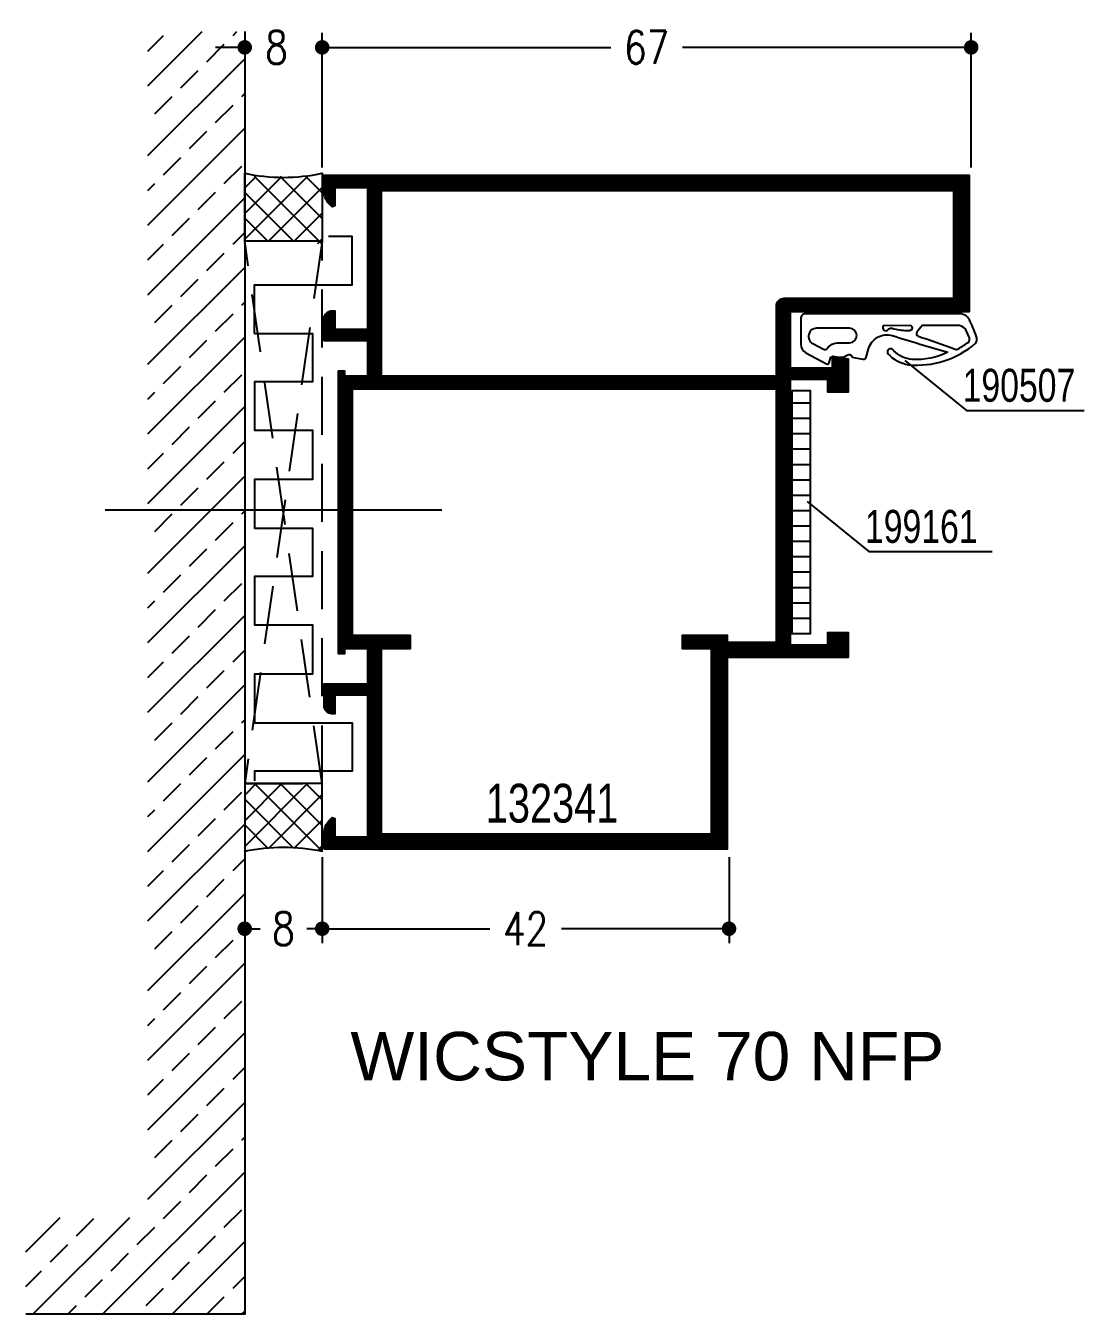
# Model space of a CAD drawing. Extents: x 14 to 197, y 22 to 250.
# Drawn here: x 23.1 to 77.8, y 180.7 to 247.2 of the extents above; entities that cross this region are included whole.
import ezdxf

# ---------------------------------------------------------------- set-up
doc = ezdxf.new("R2010")
doc.units = 0
doc.header["$LTSCALE"] = 6
for name, pattern in [('AUSGEZOGEN', [0]), ('CENTER', [50.8, 31.75, -6.35, 6.35, -6.35]), ('VERDECKT', [0.75, 0.5, -0.25])]:
    doc.linetypes.add(name, pattern=pattern)
doc.layers.get('0').update_dxf_attribs({"color": 4, "linetype": 'CONTINUOUS'})
doc.layers.get('Defpoints').update_dxf_attribs({"linetype": 'CONTINUOUS'})
for name, color, linetype in [('01TXT', 7, 'CONTINUOUS'), ('CENT_12', 40, 'CENTER'), ('CONST18', 3, 'AUSGEZOGEN'), ('CONST25', 2, 'CONTINUOUS'), ('CONST35', 7, 'CONTINUOUS'), ('HIDE_18', 3, 'VERDECKT'), ('KH_PAR', 7, 'CONTINUOUS'), ('KH_SCH', 7, 'CONTINUOUS'), ('LLMASSE', 7, 'AUSGEZOGEN'), ('TEXT', 7, 'CONTINUOUS')]:
    doc.layers.add(name, color=color, linetype=linetype)
doc.styles.get("Standard").update_dxf_attribs({"font": 'simplex.shx', "width": 0.8})
doc.styles.add('SWISSCL', font='swisscl.ttf')
doc.styles.add('SWISSL', font='swissl.ttf')
doc.dimstyles.new('DOK-1ZU1-PUNKT', dxfattribs={"dimscale": 0, "dimtxt": 3, "dimasz": 1.5, "dimexe": 1.5, "dimexo": 0.6, "dimgap": 1.5, "dimtad": 0, "dimdsep": 46, "dimtxsty": 'Standard', "dimblk": 'PUNKT', "dimblk1": 'PUNKT', "dimblk2": 'PUNKT', "dimcen": 0, "dimclrd": 2, "dimclre": 2, "dimclrt": 7, "dimadec": 0, "dimazin": 0, "dimtfac": 0.7, "dimtdec": 4, "dimtofl": 0, "dimtmove": 0, "dimatfit": 3, "dimldrblk": 'PUNKT', "dimfxl": 1, "dimtolj": 1, "dimtzin": 0, "dimarcsym": 0})

# ---------------------------------------------------------------- blocks, each defined once
blk = doc.blocks.new('*X27')
at = {"color": 0}
for p, q in [((55.8, 46.9), (55.8, 66.8)), ((56, 46.9), (56, 66.8)), ((56.2, 46.9), (56.2, 66.8)), ((56.4, 46.91), (56.4, 66.8)), ((56.6, 46.96), (56.6, 66.8)), ((56.8, 47.08), (56.8, 66.8)), ((57, 47.31), (57, 66.8)), ((57.2, 65.2), (57.2, 66.8)), ((57.4, 65.2), (57.4, 66.8)), ((57.6, 65.2), (57.6, 66.8)), ((57.8, 65.2), (57.8, 66.8)), ((58, 65.2), (58, 66.8)), ((58.2, 65.2), (58.2, 66.8)), ((58.4, 65.2), (58.4, 66.8)), ((58.6, 65.2), (58.6, 66.8)), ((58.8, 65.2), (58.8, 66.8)), ((59, 65.2), (59, 66.8)), ((59.2, 65.2), (59.2, 66.8)), ((59.4, 65.2), (59.4, 66.8)), ((59.6, 65.2), (59.6, 66.8)), ((59.8, 65.2), (59.8, 66.8)), ((60, 65.2), (60, 66.8)), ((60.2, 65.2), (60.2, 66.8)), ((60.4, 65.2), (60.4, 66.8)), ((60.6, 65.2), (60.6, 66.8)), ((60.8, 65.2), (60.8, 66.8)), ((61, 65.2), (61, 66.8)), ((61.2, 65.2), (61.2, 66.8)), ((61.4, 65.2), (61.4, 66.8)), ((61.6, 65.2), (61.6, 66.8)), ((61.8, 65.2), (61.8, 66.8)), ((62, 65.2), (62, 66.8)), ((62.2, 65.2), (62.2, 66.8)), ((62.4, 65.2), (62.4, 66.8)), ((62.6, 65.2), (62.6, 66.8)), ((62.8, 65.2), (62.8, 66.8)), ((63, 65.2), (63, 66.8)), ((63.2, 65.2), (63.2, 66.8)), ((63.4, 65.2), (63.4, 66.8)), ((63.6, 65.2), (63.6, 66.8)), ((63.8, 65.2), (63.8, 66.8)), ((64, 65.2), (64, 66.8)), ((64.2, 65.2), (64.2, 66.8)), ((64.4, 65.2), (64.4, 66.8)), ((64.6, 65.2), (64.6, 66.8)), ((64.8, 65.2), (64.8, 66.8)), ((65, 65.2), (65, 66.8)), ((65.2, 65.2), (65.2, 66.8)), ((65.4, 65.2), (65.4, 66.8)), ((65.6, 65.2), (65.6, 66.8)), ((65.8, 65.2), (65.8, 66.8)), ((66, 65.2), (66, 66.8)), ((66.2, 65.2), (66.2, 66.8)), ((66.4, 65.2), (66.4, 66.8)), ((66.6, 65.2), (66.6, 66.8)), ((66.8, 65.2), (66.8, 66.8)), ((67, 65.2), (67, 66.8)), ((67.2, 65.2), (67.2, 66.8)), ((67.4, 65.2), (67.4, 66.8)), ((67.6, 65.2), (67.6, 66.8)), ((67.8, 65.2), (67.8, 66.8)), ((68, 65.2), (68, 66.8)), ((68.2, 65.2), (68.2, 66.8)), ((68.4, 4.7), (68.4, 66.8)), ((68.6, 0.2), (68.6, 66.8)), ((68.8, 0.2), (68.8, 66.8)), ((69, 0.2), (69, 66.8)), ((69.2, 0.2), (69.2, 66.8)), ((69.4, 0.2), (69.4, 66.8)), ((69.6, 0.2), (69.6, 66.8)), ((20.2, 40.2), (20.2, 54.3)), ((20.4, 40.2), (20.4, 54.3)), ((20.6, 40.2), (20.6, 54.3)), ((20.8, 40.2), (20.8, 54.3)), ((21, 37.2), (21, 54.3)), ((21.2, 37.2), (21.2, 54.3)), ((21.4, 52.2), (21.4, 54.3)), ((21.6, 52.2), (21.6, 54.3)), ((21.8, 52.2), (21.8, 54.3)), ((22, 52.2), (22, 54.3)), ((22.2, 52.2), (22.2, 54.3)), ((22.4, 52.2), (22.4, 54.3)), ((47.6, 52.2), (47.6, 54.3)), ((47.8, 52.2), (47.8, 54.3)), ((48, 52.2), (48, 54.3)), ((48.2, 52.2), (48.2, 54.3)), ((48.4, 52.2), (48.4, 54.3)), ((48.6, 52.2), (48.6, 54.3)), ((48.8, 1.7), (48.8, 54.3)), ((49, 1.7), (49, 54.3)), ((49.2, 46.9), (49.2, 54.3)), ((49.4, 46.9), (49.4, 54.3)), ((49.6, 46.9), (49.6, 54.3)), ((49.8, 46.9), (49.8, 54.3)), ((50, 52.7), (50, 54.3)), ((50.2, 52.7), (50.2, 54.3)), ((50.4, 52.7), (50.4, 54.3)), ((50.6, 52.7), (50.6, 54.3)), ((50.8, 52.7), (50.8, 54.3)), ((51, 52.7), (51, 53.38)), ((21.4, 37.2), (21.4, 48.3)), ((21.6, 46.9), (21.6, 48.3)), ((21.8, 46.9), (21.8, 48.3)), ((22, 46.9), (22, 48.3)), ((22.2, 46.9), (22.2, 48.3)), ((22.4, 46.9), (22.4, 48.3)), ((22.6, 46.9), (22.6, 48.3)), ((22.8, 46.9), (22.8, 48.3)), ((23, 46.9), (23, 48.3)), ((23.2, 46.9), (23.2, 48.3)), ((23.4, 46.9), (23.4, 48.3)), ((23.6, 46.9), (23.6, 48.3)), ((23.8, 46.9), (23.8, 48.3)), ((24, 46.9), (24, 48.3)), ((24.2, 46.9), (24.2, 48.3)), ((24.4, 46.9), (24.4, 48.3)), ((24.6, 46.9), (24.6, 48.3)), ((24.8, 46.9), (24.8, 48.3)), ((25, 46.9), (25, 48.3)), ((25.2, 46.9), (25.2, 48.3)), ((25.4, 46.9), (25.4, 48.3)), ((25.6, 46.9), (25.6, 48.3)), ((25.8, 46.9), (25.8, 48.3)), ((26, 46.9), (26, 48.3)), ((26.2, 46.9), (26.2, 48.3)), ((26.4, 46.9), (26.4, 48.3)), ((26.6, 46.9), (26.6, 48.3)), ((26.8, 46.9), (26.8, 48.3)), ((27, 46.9), (27, 48.3)), ((27.2, 46.9), (27.2, 48.3)), ((27.4, 46.9), (27.4, 48.3)), ((27.6, 46.9), (27.6, 48.3)), ((27.8, 46.9), (27.8, 48.3)), ((28, 46.9), (28, 48.3)), ((28.2, 46.9), (28.2, 48.3)), ((28.4, 46.9), (28.4, 48.3)), ((28.6, 46.9), (28.6, 48.3)), ((28.8, 46.9), (28.8, 48.3)), ((29, 46.9), (29, 48.3)), ((29.2, 46.9), (29.2, 48.3)), ((29.4, 46.9), (29.4, 48.3)), ((29.6, 46.9), (29.6, 48.3)), ((29.8, 46.9), (29.8, 48.3)), ((30, 46.9), (30, 48.3)), ((30.2, 46.9), (30.2, 48.3)), ((30.4, 46.9), (30.4, 48.3)), ((30.6, 46.9), (30.6, 48.3)), ((30.8, 46.9), (30.8, 48.3)), ((31, 46.9), (31, 48.3)), ((31.2, 46.9), (31.2, 48.3)), ((31.4, 46.9), (31.4, 48.3)), ((31.6, 46.9), (31.6, 48.3)), ((31.8, 46.9), (31.8, 48.3)), ((32, 46.9), (32, 48.3)), ((32.2, 46.9), (32.2, 48.3)), ((32.4, 46.9), (32.4, 48.3)), ((32.6, 46.9), (32.6, 48.3)), ((32.8, 46.9), (32.8, 48.3)), ((33, 46.9), (33, 48.3)), ((33.2, 46.9), (33.2, 48.3)), ((33.4, 46.9), (33.4, 48.3)), ((33.6, 46.9), (33.6, 48.3)), ((33.8, 46.9), (33.8, 48.3)), ((34, 46.9), (34, 48.3)), ((34.2, 46.9), (34.2, 48.3)), ((34.4, 46.9), (34.4, 48.3)), ((34.6, 46.9), (34.6, 48.3)), ((34.8, 46.9), (34.8, 48.3)), ((35, 46.9), (35, 48.3)), ((35.2, 46.9), (35.2, 48.3)), ((35.4, 46.9), (35.4, 48.3)), ((35.6, 46.9), (35.6, 48.3)), ((35.8, 46.9), (35.8, 48.3)), ((36, 46.9), (36, 48.3)), ((36.2, 46.9), (36.2, 48.3)), ((36.4, 46.9), (36.4, 48.3)), ((36.6, 46.9), (36.6, 48.3)), ((36.8, 46.9), (36.8, 48.3)), ((37, 46.9), (37, 48.3)), ((37.2, 46.9), (37.2, 48.3)), ((37.4, 46.9), (37.4, 48.3)), ((37.6, 46.9), (37.6, 48.3)), ((37.8, 46.9), (37.8, 48.3)), ((38, 46.9), (38, 48.3)), ((38.2, 46.9), (38.2, 48.3)), ((38.4, 46.9), (38.4, 48.3)), ((38.6, 46.9), (38.6, 48.3)), ((38.8, 46.9), (38.8, 48.3)), ((39, 46.9), (39, 48.3)), ((39.2, 46.9), (39.2, 48.3)), ((39.4, 46.9), (39.4, 48.3)), ((39.6, 46.9), (39.6, 48.3)), ((39.8, 46.9), (39.8, 48.3)), ((40, 46.9), (40, 48.3)), ((40.2, 46.9), (40.2, 48.3)), ((40.4, 46.9), (40.4, 48.3)), ((40.6, 46.9), (40.6, 48.3)), ((40.8, 46.9), (40.8, 48.3)), ((41, 46.9), (41, 48.3)), ((41.2, 46.9), (41.2, 48.3)), ((41.4, 46.9), (41.4, 48.3)), ((41.6, 46.9), (41.6, 48.3)), ((41.8, 46.9), (41.8, 48.3)), ((42, 46.9), (42, 48.3)), ((42.2, 46.9), (42.2, 48.3)), ((42.4, 46.9), (42.4, 48.3)), ((42.6, 46.9), (42.6, 48.3)), ((42.8, 46.9), (42.8, 48.3)), ((43, 46.9), (43, 48.3)), ((43.2, 46.9), (43.2, 48.3)), ((43.4, 46.9), (43.4, 48.3)), ((43.6, 46.9), (43.6, 48.3)), ((43.8, 46.9), (43.8, 48.3)), ((44, 46.9), (44, 48.3)), ((44.2, 46.9), (44.2, 48.3)), ((44.4, 46.9), (44.4, 48.3)), ((44.6, 46.9), (44.6, 48.3)), ((44.8, 46.9), (44.8, 48.3)), ((45, 46.9), (45, 48.3)), ((45.2, 46.9), (45.2, 48.3)), ((45.4, 46.9), (45.4, 48.3)), ((45.6, 46.9), (45.6, 48.3)), ((45.8, 46.9), (45.8, 48.3)), ((46, 46.9), (46, 48.3)), ((46.2, 46.9), (46.2, 48.3)), ((46.4, 46.9), (46.4, 48.3)), ((46.6, 46.9), (46.6, 48.3)), ((46.8, 46.9), (46.8, 48.3)), ((47, 46.9), (47, 48.3)), ((47.2, 46.9), (47.2, 48.3)), ((47.4, 46.9), (47.4, 48.3)), ((47.6, 46.9), (47.6, 48.3)), ((47.8, 1.7), (47.8, 48.3)), ((48, 1.7), (48, 48.3)), ((48.2, 1.7), (48.2, 48.3)), ((48.4, 1.7), (48.4, 48.3)), ((48.6, 1.7), (48.6, 48.3)), ((50, 46.9), (50, 48.3)), ((50.2, 46.9), (50.2, 48.3)), ((50.4, 46.9), (50.4, 48.3)), ((50.6, 46.9), (50.6, 48.3)), ((50.8, 46.9), (50.8, 48.3)), ((51, 46.9), (51, 48.3)), ((51.2, 46.9), (51.2, 48.3)), ((51.4, 46.9), (51.4, 48.3)), ((51.6, 46.9), (51.6, 48.3)), ((51.8, 46.9), (51.8, 48.3)), ((52, 46.9), (52, 48.3)), ((52.2, 46.9), (52.2, 48.3)), ((52.4, 46.9), (52.4, 48.3)), ((52.6, 46.9), (52.6, 48.3)), ((52.8, 46.9), (52.8, 48.3)), ((53, 46.9), (53, 48.3)), ((53.2, 46.9), (53.2, 48.3)), ((53.4, 46.9), (53.4, 48.3)), ((53.6, 46.9), (53.6, 48.3)), ((53.8, 46.9), (53.8, 48.3)), ((54, 46.9), (54, 48.3)), ((54.2, 46.9), (54.2, 48.3)), ((54.4, 46.9), (54.4, 48.3)), ((54.6, 46.9), (54.6, 48.3)), ((54.8, 46.9), (54.8, 48.3)), ((55, 46.9), (55, 48.3)), ((55.2, 46.9), (55.2, 48.3)), ((55.4, 46.9), (55.4, 48.3)), ((55.6, 46.9), (55.6, 48.3)), ((0.4, 0.2), (0.4, 41.8)), ((0.6, 0.2), (0.6, 41.8)), ((0.8, 0.2), (0.8, 41.8)), ((1, 0.2), (1, 41.8)), ((1.2, 0.2), (1.2, 41.8)), ((1.4, 0.2), (1.4, 41.8)), ((1.6, 4.7), (1.6, 41.8)), ((1.8, 40.2), (1.8, 41.8)), ((2, 40.2), (2, 41.8)), ((2.2, 40.2), (2.2, 41.8)), ((2.4, 40.2), (2.4, 41.8)), ((2.6, 40.2), (2.6, 41.8)), ((2.8, 40.2), (2.8, 41.8)), ((3, 40.2), (3, 41.8)), ((3.2, 40.2), (3.2, 41.8)), ((3.4, 40.2), (3.4, 41.8)), ((3.6, 40.2), (3.6, 41.8)), ((3.8, 40.2), (3.8, 41.8)), ((4, 40.2), (4, 41.8)), ((4.2, 40.2), (4.2, 41.8)), ((4.4, 40.2), (4.4, 41.8)), ((4.6, 40.2), (4.6, 41.8)), ((4.8, 40.2), (4.8, 41.8)), ((5, 40.2), (5, 41.8)), ((5.2, 40.2), (5.2, 41.8)), ((5.4, 40.2), (5.4, 41.8)), ((5.6, 40.2), (5.6, 41.8)), ((5.8, 40.2), (5.8, 41.8)), ((6, 40.2), (6, 41.8)), ((6.2, 40.2), (6.2, 41.8)), ((6.4, 40.2), (6.4, 41.8)), ((6.6, 40.2), (6.6, 41.8)), ((6.8, 40.2), (6.8, 41.8)), ((7, 40.2), (7, 41.8)), ((7.2, 40.2), (7.2, 41.8)), ((7.4, 40.2), (7.4, 41.8)), ((7.6, 40.2), (7.6, 41.8)), ((7.8, 40.2), (7.8, 41.8)), ((8, 40.2), (8, 41.8)), ((8.2, 40.2), (8.2, 41.8)), ((8.4, 40.2), (8.4, 41.8)), ((8.6, 40.2), (8.6, 41.8)), ((8.8, 40.2), (8.8, 41.8)), ((9, 40.2), (9, 41.8)), ((9.2, 40.2), (9.2, 41.8)), ((9.4, 40.2), (9.4, 41.8)), ((9.6, 40.2), (9.6, 41.8)), ((9.8, 40.2), (9.8, 41.8)), ((10, 40.2), (10, 41.8)), ((10.2, 40.2), (10.2, 41.8)), ((10.4, 40.2), (10.4, 41.8)), ((10.6, 40.2), (10.6, 41.8)), ((10.8, 40.2), (10.8, 41.8)), ((11, 40.2), (11, 41.8)), ((11.2, 40.2), (11.2, 41.8)), ((11.4, 40.2), (11.4, 41.8)), ((11.6, 40.2), (11.6, 41.8)), ((11.8, 40.2), (11.8, 41.8)), ((12, 40.2), (12, 41.8)), ((12.2, 40.2), (12.2, 41.8)), ((12.4, 40.2), (12.4, 41.8)), ((12.6, 40.2), (12.6, 41.8)), ((12.8, 40.2), (12.8, 41.8)), ((13, 40.2), (13, 41.8)), ((13.2, 40.2), (13.2, 41.8)), ((13.4, 40.2), (13.4, 41.8)), ((13.6, 40.2), (13.6, 41.8)), ((13.8, 40.2), (13.8, 41.8)), ((14, 40.2), (14, 41.8)), ((14.2, 40.2), (14.2, 41.8)), ((14.4, 40.2), (14.4, 41.8)), ((14.6, 40.2), (14.6, 41.8)), ((14.8, 40.2), (14.8, 41.8)), ((15, 40.2), (15, 41.8)), ((15.2, 40.2), (15.2, 41.8)), ((15.4, 40.2), (15.4, 41.8)), ((15.6, 40.2), (15.6, 41.8)), ((15.8, 40.2), (15.8, 41.8)), ((16, 40.2), (16, 41.8)), ((16.2, 40.2), (16.2, 41.8)), ((16.4, 40.2), (16.4, 41.8)), ((16.6, 40.2), (16.6, 41.8)), ((16.8, 40.2), (16.8, 41.8)), ((17, 40.2), (17, 41.8)), ((17.2, 40.2), (17.2, 41.8)), ((17.4, 40.2), (17.4, 41.8)), ((17.6, 40.2), (17.6, 41.8)), ((17.8, 40.2), (17.8, 41.8)), ((18, 40.2), (18, 41.8)), ((18.2, 40.2), (18.2, 41.8)), ((18.4, 40.2), (18.4, 41.8)), ((18.6, 40.2), (18.6, 41.8)), ((18.8, 40.2), (18.8, 41.8)), ((19, 40.2), (19, 41.8)), ((19.2, 40.2), (19.2, 41.8)), ((19.4, 40.2), (19.4, 41.8)), ((19.6, 40.2), (19.6, 41.8)), ((19.8, 40.2), (19.8, 41.8)), ((20, 40.2), (20, 41.8)), ((21.6, 37.2), (21.6, 41.8)), ((21.8, 37.2), (21.8, 41.8)), ((22, 37.2), (22, 41.8)), ((22.2, 37.2), (22.2, 41.8)), ((21, 1.7), (21, 9.1)), ((21.2, 1.7), (21.2, 9.1)), ((21.4, 1.7), (21.4, 9.1)), ((21.6, 1.7), (21.6, 9.1)), ((21.8, 1.7), (21.8, 9.1)), ((22, 1.7), (22, 9.1)), ((22.2, 1.7), (22.2, 9.1)), ((1.8, 4.7), (1.8, 6.1)), ((2, 4.7), (2, 6.1)), ((2.2, 4.7), (2.2, 6.1)), ((2.4, 4.7), (2.4, 6.1)), ((2.6, 4.7), (2.6, 6.1)), ((2.8, 4.7), (2.8, 6.1)), ((3, 4.7), (3, 6.1)), ((3.2, 4.7), (3.2, 6.1)), ((3.4, 4.7), (3.4, 6.1)), ((3.6, 4.7), (3.6, 6.1)), ((3.8, 4.7), (3.8, 6.1)), ((4, 4.7), (4, 6.1)), ((4.2, 4.7), (4.2, 6.1)), ((4.4, 4.7), (4.4, 6.1)), ((4.6, 4.7), (4.6, 6.1)), ((4.8, 4.7), (4.8, 6.1)), ((5, 4.7), (5, 6.1)), ((5.2, 4.7), (5.2, 6.1)), ((5.4, 4.7), (5.4, 6.1)), ((5.6, 4.7), (5.6, 6.1)), ((5.8, 4.7), (5.8, 6.1)), ((6, 4.7), (6, 6.1)), ((6.2, 4.7), (6.2, 6.1)), ((6.4, 4.7), (6.4, 6.1)), ((6.6, 4.7), (6.6, 6.1)), ((6.8, 4.7), (6.8, 6.1)), ((7, 4.7), (7, 6.1)), ((7.2, 4.7), (7.2, 6.1)), ((7.4, 4.7), (7.4, 6.1)), ((7.6, 4.7), (7.6, 6.1)), ((7.8, 4.7), (7.8, 6.1)), ((8, 4.7), (8, 6.1)), ((8.2, 4.7), (8.2, 6.1)), ((8.4, 4.7), (8.4, 6.1)), ((8.6, 4.7), (8.6, 6.1)), ((8.8, 4.7), (8.8, 6.1)), ((9, 4.7), (9, 6.1)), ((9.2, 4.7), (9.2, 6.1)), ((9.4, 4.7), (9.4, 6.1)), ((9.6, 4.7), (9.6, 6.1)), ((9.8, 4.7), (9.8, 6.1)), ((10, 4.7), (10, 6.1)), ((10.2, 4.7), (10.2, 6.1)), ((10.4, 4.7), (10.4, 6.1)), ((10.6, 4.7), (10.6, 6.1)), ((10.8, 4.7), (10.8, 6.1)), ((11, 4.7), (11, 6.1)), ((11.2, 4.7), (11.2, 6.1)), ((11.4, 4.7), (11.4, 6.1)), ((11.6, 4.7), (11.6, 6.1)), ((11.8, 4.7), (11.8, 6.1)), ((12, 4.7), (12, 6.1)), ((12.2, 4.7), (12.2, 6.1)), ((12.4, 4.7), (12.4, 6.1)), ((12.6, 4.7), (12.6, 6.1)), ((12.8, 4.7), (12.8, 6.1)), ((13, 4.7), (13, 6.1)), ((13.2, 4.7), (13.2, 6.1)), ((13.4, 4.7), (13.4, 6.1)), ((13.6, 4.7), (13.6, 6.1)), ((13.8, 4.7), (13.8, 6.1)), ((14, 4.7), (14, 6.1)), ((14.2, 4.7), (14.2, 6.1)), ((14.4, 4.7), (14.4, 6.1)), ((14.6, 4.7), (14.6, 6.1)), ((14.8, 4.7), (14.8, 6.1)), ((15, 4.7), (15, 6.1)), ((15.2, 4.7), (15.2, 6.1)), ((15.4, 4.7), (15.4, 6.1)), ((15.6, 4.7), (15.6, 6.1)), ((15.8, 4.7), (15.8, 6.1)), ((16, 4.7), (16, 6.1)), ((16.2, 0.2), (16.2, 6.1)), ((16.4, 0.2), (16.4, 6.1)), ((16.6, 0.2), (16.6, 6.1)), ((16.8, 0.2), (16.8, 6.1)), ((17, 0.2), (17, 6.1)), ((17.2, 0.2), (17.2, 6.1)), ((17.4, 4.7), (17.4, 6.1)), ((17.6, 4.7), (17.6, 6.1)), ((17.8, 4.7), (17.8, 6.1)), ((18, 4.7), (18, 6.1)), ((18.2, 4.7), (18.2, 6.1)), ((18.4, 4.7), (18.4, 6.1)), ((18.6, 4.7), (18.6, 6.1)), ((18.8, 4.7), (18.8, 6.1)), ((19, 4.7), (19, 6.1)), ((19.2, 4.7), (19.2, 6.1)), ((19.4, 4.7), (19.4, 6.1)), ((19.6, 4.7), (19.6, 6.1)), ((19.8, 4.7), (19.8, 6.1)), ((20, 4.7), (20, 6.1)), ((20.2, 4.7), (20.2, 6.1)), ((20.4, 4.7), (20.4, 6.1)), ((20.6, 4.7), (20.6, 6.1)), ((20.8, 4.7), (20.8, 6.1)), ((49.2, 4.7), (49.2, 6.1)), ((49.4, 4.7), (49.4, 6.1)), ((49.6, 4.7), (49.6, 6.1)), ((49.8, 4.7), (49.8, 6.1)), ((50, 4.7), (50, 6.1)), ((50.2, 4.7), (50.2, 6.1)), ((50.4, 4.7), (50.4, 6.1)), ((50.6, 4.7), (50.6, 6.1)), ((50.8, 4.7), (50.8, 6.1)), ((51, 4.7), (51, 6.1)), ((51.2, 4.7), (51.2, 6.1)), ((51.4, 4.7), (51.4, 6.1)), ((51.6, 4.7), (51.6, 6.1)), ((51.8, 4.7), (51.8, 6.1)), ((52, 4.7), (52, 6.1)), ((52.2, 4.7), (52.2, 6.1)), ((52.4, 4.7), (52.4, 6.1)), ((52.6, 4.7), (52.6, 6.1)), ((52.8, 0.2), (52.8, 6.1)), ((53, 0.2), (53, 6.1)), ((53.2, 0.2), (53.2, 6.1)), ((53.4, 0.2), (53.4, 6.1)), ((53.6, 0.2), (53.6, 6.1)), ((53.8, 0.2), (53.8, 6.1)), ((54, 4.7), (54, 6.1)), ((54.2, 4.7), (54.2, 6.1)), ((54.4, 4.7), (54.4, 6.1)), ((54.6, 4.7), (54.6, 6.1)), ((54.8, 4.7), (54.8, 6.1)), ((55, 4.7), (55, 6.1)), ((55.2, 4.7), (55.2, 6.1)), ((55.4, 4.7), (55.4, 6.1)), ((55.6, 4.7), (55.6, 6.1)), ((55.8, 4.7), (55.8, 6.1)), ((56, 4.7), (56, 6.1)), ((56.2, 4.7), (56.2, 6.1)), ((56.4, 4.7), (56.4, 6.1)), ((56.6, 4.7), (56.6, 6.1)), ((56.8, 4.7), (56.8, 6.1)), ((57, 4.7), (57, 6.1)), ((57.2, 4.7), (57.2, 6.1)), ((57.4, 4.7), (57.4, 6.1)), ((57.6, 4.7), (57.6, 6.1)), ((57.8, 4.7), (57.8, 6.1)), ((58, 4.7), (58, 6.1)), ((58.2, 4.7), (58.2, 6.1)), ((58.4, 4.7), (58.4, 6.1)), ((58.6, 4.7), (58.6, 6.1)), ((58.8, 4.7), (58.8, 6.1)), ((59, 4.7), (59, 6.1)), ((59.2, 4.7), (59.2, 6.1)), ((59.4, 4.7), (59.4, 6.1)), ((59.6, 4.7), (59.6, 6.1)), ((59.8, 4.7), (59.8, 6.1)), ((60, 4.7), (60, 6.1)), ((60.2, 4.7), (60.2, 6.1)), ((60.4, 4.7), (60.4, 6.1)), ((60.6, 4.7), (60.6, 6.1)), ((60.8, 4.7), (60.8, 6.1)), ((61, 4.7), (61, 6.1)), ((61.2, 4.7), (61.2, 6.1)), ((61.4, 4.7), (61.4, 6.1)), ((61.6, 4.7), (61.6, 6.1)), ((61.8, 4.7), (61.8, 6.1)), ((62, 4.7), (62, 6.1)), ((62.2, 4.7), (62.2, 6.1)), ((62.4, 4.7), (62.4, 6.1)), ((62.6, 4.7), (62.6, 6.1)), ((62.8, 4.7), (62.8, 6.1)), ((63, 4.7), (63, 6.1)), ((63.2, 4.7), (63.2, 6.1)), ((63.4, 4.7), (63.4, 6.1)), ((63.6, 4.7), (63.6, 6.1)), ((63.8, 4.7), (63.8, 6.1)), ((64, 4.7), (64, 6.1)), ((64.2, 4.7), (64.2, 6.1)), ((64.4, 4.7), (64.4, 6.1)), ((64.6, 4.7), (64.6, 6.1)), ((64.8, 4.7), (64.8, 6.1)), ((65, 4.7), (65, 6.1)), ((65.2, 4.7), (65.2, 6.1)), ((65.4, 4.7), (65.4, 6.1)), ((65.6, 4.7), (65.6, 6.1)), ((65.8, 4.7), (65.8, 6.1)), ((66, 4.7), (66, 6.1)), ((66.2, 4.7), (66.2, 6.1)), ((66.4, 4.7), (66.4, 6.1)), ((66.6, 4.7), (66.6, 6.1)), ((66.8, 4.7), (66.8, 6.1)), ((67, 4.7), (67, 6.1)), ((67.2, 4.7), (67.2, 6.1)), ((67.4, 4.7), (67.4, 6.1)), ((67.6, 4.7), (67.6, 6.1)), ((67.8, 4.7), (67.8, 6.1)), ((68, 4.7), (68, 6.1)), ((68.2, 4.7), (68.2, 6.1)), ((22.4, 1.7), (22.4, 3.1)), ((22.6, 1.7), (22.6, 3.1)), ((22.8, 1.7), (22.8, 3.1)), ((23, 1.7), (23, 3.1)), ((23.2, 1.7), (23.2, 3.1)), ((23.4, 1.7), (23.4, 3.1)), ((23.6, 1.7), (23.6, 3.1)), ((23.8, 1.7), (23.8, 3.1)), ((24, 1.7), (24, 3.1)), ((24.2, 1.7), (24.2, 3.1)), ((24.4, 1.7), (24.4, 3.1)), ((24.6, 1.7), (24.6, 3.1)), ((24.8, 1.7), (24.8, 3.1)), ((25, 1.7), (25, 3.1)), ((25.2, 1.7), (25.2, 3.1)), ((25.4, 1.7), (25.4, 3.1)), ((25.6, 1.7), (25.6, 3.1)), ((25.8, 1.7), (25.8, 3.1)), ((26, 1.7), (26, 3.1)), ((26.2, 1.7), (26.2, 3.1)), ((26.4, 1.7), (26.4, 3.1)), ((26.6, 1.7), (26.6, 3.1)), ((26.8, 1.7), (26.8, 3.1)), ((27, 1.7), (27, 3.1)), ((27.2, 1.7), (27.2, 3.1)), ((27.4, 1.7), (27.4, 3.1)), ((27.6, 1.7), (27.6, 3.1)), ((27.8, 1.7), (27.8, 3.1)), ((28, 1.7), (28, 3.1)), ((28.2, 1.7), (28.2, 3.1)), ((28.4, 1.7), (28.4, 3.1)), ((28.6, 1.7), (28.6, 3.1)), ((28.8, 1.7), (28.8, 3.1)), ((29, 1.7), (29, 3.1)), ((29.2, 1.7), (29.2, 3.1)), ((29.4, 1.7), (29.4, 3.1)), ((29.6, 1.7), (29.6, 3.1)), ((29.8, 1.7), (29.8, 3.1)), ((30, 1.7), (30, 3.1)), ((30.2, 1.7), (30.2, 3.1)), ((30.4, 1.7), (30.4, 3.1)), ((30.6, 1.7), (30.6, 3.1)), ((30.8, 1.7), (30.8, 3.1)), ((31, 1.7), (31, 3.1)), ((31.2, 1.7), (31.2, 3.1)), ((31.4, 1.7), (31.4, 3.1)), ((31.6, 1.7), (31.6, 3.1)), ((31.8, 1.7), (31.8, 3.1)), ((32, 1.7), (32, 3.1)), ((32.2, 1.7), (32.2, 3.1)), ((32.4, 1.7), (32.4, 3.1)), ((32.6, 1.7), (32.6, 3.1)), ((32.8, 1.7), (32.8, 3.1)), ((33, 1.7), (33, 3.1)), ((33.2, 1.7), (33.2, 3.1)), ((33.4, 1.7), (33.4, 3.1)), ((33.6, 1.7), (33.6, 3.1)), ((33.8, 1.7), (33.8, 3.1)), ((34, 1.7), (34, 3.1)), ((34.2, 1.7), (34.2, 3.1)), ((34.4, 1.7), (34.4, 3.1)), ((34.6, 1.7), (34.6, 3.1)), ((34.8, 1.7), (34.8, 3.1)), ((35, 1.7), (35, 3.1)), ((35.2, 1.7), (35.2, 3.1)), ((35.4, 1.7), (35.4, 3.1)), ((35.6, 1.7), (35.6, 3.1)), ((35.8, 1.7), (35.8, 3.1)), ((36, 1.7), (36, 3.1)), ((36.2, 1.7), (36.2, 3.1)), ((36.4, 1.7), (36.4, 3.1)), ((36.6, 1.7), (36.6, 3.1)), ((36.8, 1.7), (36.8, 3.1)), ((37, 1.7), (37, 3.1)), ((37.2, 1.7), (37.2, 3.1)), ((37.4, 1.7), (37.4, 3.1)), ((37.6, 1.7), (37.6, 3.1)), ((37.8, 1.7), (37.8, 3.1)), ((38, 1.7), (38, 3.1)), ((38.2, 1.7), (38.2, 3.1)), ((38.4, 1.7), (38.4, 3.1)), ((38.6, 1.7), (38.6, 3.1)), ((38.8, 1.7), (38.8, 3.1)), ((39, 1.7), (39, 3.1)), ((39.2, 1.7), (39.2, 3.1)), ((39.4, 1.7), (39.4, 3.1)), ((39.6, 1.7), (39.6, 3.1)), ((39.8, 1.7), (39.8, 3.1)), ((40, 1.7), (40, 3.1)), ((40.2, 1.7), (40.2, 3.1)), ((40.4, 1.7), (40.4, 3.1)), ((40.6, 1.7), (40.6, 3.1)), ((40.8, 1.7), (40.8, 3.1)), ((41, 1.7), (41, 3.1)), ((41.2, 1.7), (41.2, 3.1)), ((41.4, 1.7), (41.4, 3.1)), ((41.6, 1.7), (41.6, 3.1)), ((41.8, 1.7), (41.8, 3.1)), ((42, 1.7), (42, 3.1)), ((42.2, 1.7), (42.2, 3.1)), ((42.4, 1.7), (42.4, 3.1)), ((42.6, 1.7), (42.6, 3.1)), ((42.8, 1.7), (42.8, 3.1)), ((43, 1.7), (43, 3.1)), ((43.2, 1.7), (43.2, 3.1)), ((43.4, 1.7), (43.4, 3.1)), ((43.6, 1.7), (43.6, 3.1)), ((43.8, 1.7), (43.8, 3.1)), ((44, 1.7), (44, 3.1)), ((44.2, 1.7), (44.2, 3.1)), ((44.4, 1.7), (44.4, 3.1)), ((44.6, 1.7), (44.6, 3.1)), ((44.8, 1.7), (44.8, 3.1)), ((45, 1.7), (45, 3.1)), ((45.2, 1.7), (45.2, 3.1)), ((45.4, 1.7), (45.4, 3.1)), ((45.6, 1.7), (45.6, 3.1)), ((45.8, 1.7), (45.8, 3.1)), ((46, 1.7), (46, 3.1)), ((46.2, 1.7), (46.2, 3.1)), ((46.4, 1.7), (46.4, 3.1)), ((46.6, 1.7), (46.6, 3.1)), ((46.8, 1.7), (46.8, 3.1)), ((47, 1.7), (47, 3.1)), ((47.2, 1.7), (47.2, 3.1)), ((47.4, 1.7), (47.4, 3.1)), ((47.6, 1.7), (47.6, 3.1)), ((20.6, 1.7), (20.6, 2.3)), ((20.8, 1.7), (20.8, 2.3)), ((49.2, 1.7), (49.2, 2.3)), ((49.4, 1.7), (49.4, 2.3)), ((1.6, 0.2), (1.6, 1.3)), ((1.8, 0.2), (1.8, 1.3)), ((2, 0.2), (2, 1.3)), ((2.2, 0.23), (2.2, 1.3)), ((2.4, 0.27), (2.4, 1.3)), ((2.6, 0.34), (2.6, 1.3)), ((2.8, 0.44), (2.8, 1.3)), ((3, 0.58), (3, 1.3)), ((3.2, 0.76), (3.2, 1.3)), ((3.4, 0.96), (3.4, 1.22)), ((14.4, 0.47), (14.4, 1.3)), ((14.6, 0.31), (14.6, 1.3)), ((14.8, 0.23), (14.8, 1.3)), ((15, 0.2), (15, 1.3)), ((15.2, 0.2), (15.2, 1.3)), ((15.4, 0.2), (15.4, 1.3)), ((15.6, 0.2), (15.6, 1.3)), ((15.8, 0.2), (15.8, 1.3)), ((16, 0.2), (16, 1.3)), ((54, 0.2), (54, 1.3)), ((54.2, 0.2), (54.2, 1.3)), ((54.4, 0.2), (54.4, 1.3)), ((54.6, 0.2), (54.6, 1.3)), ((54.8, 0.2), (54.8, 1.3)), ((55, 0.2), (55, 1.3)), ((55.2, 0.23), (55.2, 1.3)), ((55.4, 0.31), (55.4, 1.3)), ((55.6, 0.47), (55.6, 1.3)), ((66.6, 0.96), (66.6, 1.22)), ((66.8, 0.76), (66.8, 1.3)), ((67, 0.58), (67, 1.3)), ((67.2, 0.44), (67.2, 1.3)), ((67.4, 0.34), (67.4, 1.3)), ((67.6, 0.27), (67.6, 1.3)), ((67.8, 0.23), (67.8, 1.3)), ((68, 0.2), (68, 1.3)), ((68.2, 0.2), (68.2, 1.3)), ((68.4, 0.2), (68.4, 1.3))]:
    blk.add_line(p, q, dxfattribs=at)
blk = doc.blocks.new('B-LL132341')
at = {"layer": 'KH_PAR'}
for points in [[(0.2, 0.2), (1.9, 0.2, 0.198912), (3.17, 0.73), (3.48, 1.03), (3.37, 1.3), (1.5, 1.3), (1.5, 4.7), (16.1, 4.7), (16.1, 1.3), (14.2, 1.3), (14.2, 1, 0.414214), (15, 0.2), (17.3, 0.2), (17.3, 4.7), (20.9, 4.7), (20.9, 2.3), (20.4, 2.3), (20.4, 1.7), (49.6, 1.7), (49.6, 2.3), (49.1, 2.3), (49.1, 4.7), (52.7, 4.7), (52.7, 0.2), (55, 0.2, 0.414214), (55.8, 1), (55.8, 1.3), (53.9, 1.3), (53.9, 4.7), (68.5, 4.7), (68.5, 1.3), (66.63, 1.3), (66.52, 1.03), (66.83, 0.73, 0.198912), (68.1, 0.2), (69.8, 0.2), (69.8, 66.8), (55.7, 66.8), (55.7, 48.3), (49.9, 48.3), (49.9, 52.7), (51.12, 52.7), (50.84, 54.3), (47.4, 54.3), (47.4, 52.2), (48.7, 52.2), (48.7, 48.3), (21.3, 48.3), (21.3, 52.2), (22.6, 52.2), (22.6, 54.3), (20, 54.3), (20, 41.8), (0.2, 41.8), (0.2, 0.2)], [(68.2, 6.1), (49.1, 6.1), (49.1, 46.9), (56.3, 46.9, 0.414214), (57.1, 47.7), (57.1, 65.2), (68.2, 65.2), (68.2, 6.1)]]:
    blk.add_lwpolyline(points, format="xyb", close=True, dxfattribs=at)
blk.add_lwpolyline([(1.8, 40.2), (20.9, 40.2), (20.9, 37.2), (22.3, 37.2), (22.3, 41.8), (21.6, 41.8), (21.6, 46.9), (47.7, 46.9), (47.7, 3.1), (22.3, 3.1), (22.3, 9.1), (20.9, 9.1), (20.9, 6.1), (1.8, 6.1), (1.8, 40.2)], close=True, dxfattribs=at)
at = {"layer": 'KH_SCH'}
blk.add_blockref('*X27', (0, 0), dxfattribs=at)
blk = doc.blocks.new('PUNKT')
at = {"color": 0, "linetype": 'CONTINUOUS'}
blk.add_line((-0.5, 0), (-1, 0), dxfattribs=at)
at = {"color": 0, "linetype": 'CONTINUOUS', "const_width": 0.5}
blk.add_lwpolyline([(-0.25, 0, 1), (0.25, 0, 1)], format="xyb", close=True, dxfattribs=at)
blk = doc.blocks.new('*D37')
at = {"layer": 'Defpoints', "color": 0, "transparency": 16777216}
for p in [(71.928, 246.1), (38.428, 239.601), (71.928, 239.601)]:
    blk.add_point(p, dxfattribs=at)
at = {"layer": 'LLMASSE', "color": 3, "lineweight": -2, "transparency": 16777216}
for p, q in [((38.428, 239.901), (38.428, 246.85)), ((71.928, 239.901), (71.928, 246.85)), ((39.178, 246.1), (53.327, 246.1)), ((71.178, 246.1), (57.029, 246.1))]:
    blk.add_line(p, q, dxfattribs=at)
at = {"layer": 'LLMASSE', "color": 3, "lineweight": -2, "transparency": 16777216, "xscale": 0.75, "yscale": 0.75, "zscale": 0.75, "rotation": 180}
blk.add_blockref('PUNKT', (38.428, 246.1), dxfattribs=at)
at = {"layer": 'LLMASSE', "color": 3, "lineweight": -2, "transparency": 16777216, "xscale": 0.75, "yscale": 0.75, "zscale": 0.75}
blk.add_blockref('PUNKT', (71.928, 246.1), dxfattribs=at)
at = {"layer": 'LLMASSE', "color": 3, "transparency": 16777216, "insert": (55.178, 246.1), "char_height": 1.7, "attachment_point": 5}
blk.add_mtext('\\A1;67', dxfattribs=at)
blk = doc.blocks.new('*D38')
at = {"layer": 'Defpoints', "color": 0, "transparency": 16777216}
for p in [(38.428, 204.601), (59.428, 204.601), (38.428, 200.601)]:
    blk.add_point(p, dxfattribs=at)
at = {"layer": 'LLMASSE', "color": 3, "lineweight": -2, "transparency": 16777216}
for p, q in [((38.428, 204.301), (38.428, 199.851)), ((59.428, 204.301), (59.428, 199.851)), ((39.178, 200.601), (47.077, 200.601)), ((58.678, 200.601), (50.779, 200.601))]:
    blk.add_line(p, q, dxfattribs=at)
at = {"layer": 'LLMASSE', "color": 3, "lineweight": -2, "transparency": 16777216, "xscale": 0.75, "yscale": 0.75, "zscale": 0.75, "rotation": 180}
blk.add_blockref('PUNKT', (38.428, 200.601), dxfattribs=at)
at = {"layer": 'LLMASSE', "color": 3, "lineweight": -2, "transparency": 16777216, "xscale": 0.75, "yscale": 0.75, "zscale": 0.75}
blk.add_blockref('PUNKT', (59.428, 200.601), dxfattribs=at)
at = {"layer": 'LLMASSE', "color": 3, "transparency": 16777216, "insert": (48.928, 200.601), "char_height": 1.7, "attachment_point": 5}
blk.add_mtext('\\A1;42', dxfattribs=at)
blk = doc.blocks.new('*D39')
at = {"layer": 'Defpoints', "color": 0, "transparency": 16777216}
for p in [(34.428, 246.913), (38.428, 246.1), (38.428, 239.601)]:
    blk.add_point(p, dxfattribs=at)
at = {"layer": 'LLMASSE', "color": 3, "lineweight": -2, "transparency": 16777216}
for p, q in [((38.428, 239.901), (38.428, 246.85)), ((34.428, 246.613), (34.428, 245.35)), ((33.678, 246.1), (32.928, 246.1)), ((39.178, 246.1), (39.928, 246.1))]:
    blk.add_line(p, q, dxfattribs=at)
at = {"layer": 'LLMASSE', "color": 3, "lineweight": -2, "transparency": 16777216, "xscale": 0.75, "yscale": 0.75, "zscale": 0.75}
blk.add_blockref('PUNKT', (34.428, 246.1), dxfattribs=at)
at = {"layer": 'LLMASSE', "color": 3, "lineweight": -2, "transparency": 16777216, "xscale": 0.75, "yscale": 0.75, "zscale": 0.75, "rotation": 180}
blk.add_blockref('PUNKT', (38.428, 246.1), dxfattribs=at)
at = {"layer": 'LLMASSE', "color": 3, "transparency": 16777216, "insert": (36.071, 246.1), "char_height": 1.7, "attachment_point": 5}
blk.add_mtext('\\A1;8', dxfattribs=at)
blk = doc.blocks.new('*X25')
for p, q in [((25.3, 69.052), (28.548, 72.3)), ((25.3, 70.378), (27.222, 72.3)), ((25.3, 71.704), (25.896, 72.3)), ((29.3, 68.811), (25.811, 72.3)), ((29.3, 70.137), (27.137, 72.3)), ((29.3, 71.463), (28.463, 72.3)), ((27.788, 68.997), (25.3, 71.485)), ((26.555, 68.981), (29.3, 71.726)), ((26.484, 68.975), (25.3, 70.159)), ((27.891, 68.992), (29.3, 70.401)), ((25.328, 68.806), (25.3, 68.834)), ((29.071, 68.846), (29.3, 69.075))]:
    blk.add_line(p, q)
blk = doc.blocks.new('*D41')
at = {"layer": 'Defpoints', "color": 0, "transparency": 16777216}
for p in [(38.428, 204.601), (34.428, 201.726), (34.428, 200.601)]:
    blk.add_point(p, dxfattribs=at)
at = {"layer": 'LLMASSE', "color": 3, "lineweight": -2, "transparency": 16777216}
for p, q in [((38.428, 204.301), (38.428, 199.851)), ((34.428, 201.426), (34.428, 199.851)), ((35.178, 200.601), (35.225, 200.601)), ((37.678, 200.601), (37.631, 200.601))]:
    blk.add_line(p, q, dxfattribs=at)
at = {"layer": 'LLMASSE', "color": 3, "lineweight": -2, "transparency": 16777216, "xscale": 0.75, "yscale": 0.75, "zscale": 0.75, "rotation": 180}
blk.add_blockref('PUNKT', (34.428, 200.601), dxfattribs=at)
at = {"layer": 'LLMASSE', "color": 3, "lineweight": -2, "transparency": 16777216, "xscale": 0.75, "yscale": 0.75, "zscale": 0.75}
blk.add_blockref('PUNKT', (38.428, 200.601), dxfattribs=at)
at = {"layer": 'LLMASSE', "color": 3, "transparency": 16777216, "insert": (36.428, 200.601), "char_height": 1.7, "attachment_point": 5}
blk.add_mtext('\\A1;8', dxfattribs=at)

msp = doc.modelspace()

# ---------------------------------------------------------------- hatches: boundary and pattern name
at = {"layer": 'CONST18'}
h = msp.add_hatch(dxfattribs=at)
h.set_pattern_fill('ANSI33,_I', color=256, scale=0.4, style=2)
h.set_pattern_definition([(45, (9.128, -13.2716), (-1.79605, 1.79605), []), (45, (10.924, -13.2716), (-1.79605, 1.79605), [1.27, -0.635])])
h.paths.add_polyline_path([(29.4279, 185.7), (23.1279, 185.7), (23.1279, 180.7), (34.4279, 180.7), (34.4279, 246.9131), (29.4279, 246.9131)])

# ---------------------------------------------------------------- linework, layer by layer
at = {"layer": 'CENT_12'}
msp.add_line((44.6124, 222.2005), (27.2279, 222.2005), dxfattribs=at)
at = {"layer": 'CONST18', "linetype": 'CONTINUOUS'}
for p, q in [((62.6779, 227.7485), (63.6279, 227.7485)), ((62.6779, 226.9548), (63.6279, 226.9548)), ((62.6779, 226.161), (63.6279, 226.161)), ((62.6779, 225.3673), (63.6279, 225.3673)), ((62.6779, 224.5735), (63.6279, 224.5735)), ((62.6779, 223.7798), (63.6279, 223.7798)), ((62.6779, 222.986), (63.6279, 222.986)), ((62.6779, 222.1923), (63.6279, 222.1923)), ((62.6779, 221.3985), (63.6279, 221.3985)), ((62.6779, 220.6048), (63.6279, 220.6048)), ((62.6779, 219.811), (63.6279, 219.811)), ((62.6779, 219.0173), (63.6279, 219.0173)), ((62.6779, 218.2235), (63.6279, 218.2235)), ((62.6779, 217.4298), (63.6279, 217.4298)), ((62.6779, 216.636), (63.6279, 216.636))]:
    msp.add_line(p, q, dxfattribs=at)
at = {"layer": 'CONST18'}
for points in [[(34.4279, 236.1005), (34.4279, 239.6005, 0.1049003), (38.4279, 239.6005), (38.4279, 236.1005)], [(34.4279, 208.1005), (34.4279, 204.6005, -0.1049003), (38.4279, 204.6005), (38.4279, 208.1005)]]:
    msp.add_lwpolyline(points, format="xyb", close=True, dxfattribs=at)
for points in [[(34.9279, 231.3353), (34.9279, 233.8353), (39.9779, 233.8353), (39.9779, 236.3353), (38.7529, 236.3353)], [(34.9279, 231.3353), (37.9279, 231.3353), (37.9279, 228.8353), (34.9279, 228.8353), (34.9279, 226.3353), (37.9279, 226.3353), (37.9279, 223.7853), (34.9279, 223.7853), (34.9279, 221.2853), (37.9279, 221.2853), (37.9279, 218.7853), (34.9279, 218.7853), (34.9279, 216.2853), (37.9279, 216.2853), (37.9279, 213.7353), (34.9279, 213.7353), (34.9279, 211.2353), (39.9779, 211.2353), (39.9779, 208.7353), (34.9279, 208.7353), (34.9279, 208.2353)]]:
    msp.add_lwpolyline(points, dxfattribs=at)
at = {"layer": 'CONST18', "linetype": 'CONTINUOUS', "extrusion": (0, 0, -1)}
for points in [[(-70.7171, 230.366, 0.131411), (-68.8811, 229.9918, 0.165945), (-67.9298, 230.4291, -1.141701), (-67.629, 230.2846, -0.165632), (-68.692, 229.7199, -0.206034), (-72.1355, 230.8099, -0.265529), (-72.2141, 231.1015, -0.04887), (-71.8691, 231.9508, -0.313051), (-71.3447, 232.3505), (-63.3779, 232.3505, -0.414214), (-63.1279, 232.1005), (-63.1279, 230.7712, -0.277325), (-63.3931, 230.3297), (-64.4604, 229.7622, -0.482343), (-64.604, 229.8246), (-64.6779, 230.1005), (-65.2877, 230.1005, -0.131652), (-65.3627, 230.1206), (-65.5529, 230.2304, 0.435165), (-65.7628, 230.1661, -0.240393), (-65.8716, 230.084), (-66.3425, 230.001, -0.388879), (-66.5135, 230.1099), (-66.6262, 230.5308, 0.416449), (-67.8528, 231.2222, -0.005287), (-70.7171, 230.366)], [(-63.7492, 230.8149), (-64.3075, 230.5181, -0.365602), (-64.4966, 230.5589, 0.232386), (-65.0903, 230.8505), (-65.6529, 230.8505, -1), (-65.6529, 231.6005), (-63.9451, 231.6005, -0.781286), (-63.7492, 230.8149)], [(-67.6722, 231.5635, 0.202871), (-67.8498, 231.5984, -0.056075), (-68.6038, 231.4791, -0.081679), (-68.7959, 231.4994), (-68.8832, 231.5489, -0.61297), (-68.7582, 231.7361), (-67.3908, 231.7284, -1.059119), (-67.6722, 231.5635)], [(-71.8381, 231.106, -0.090803), (-71.8081, 231.1713), (-71.6276, 231.5669, -0.076858), (-71.3299, 231.7504), (-69.451, 231.7399, -0.267949), (-69.3216, 231.6642), (-69.1177, 231.4057, -0.465297), (-69.197, 231.1903, 0.015276), (-71.1074, 230.5209, -0.267464), (-71.2586, 230.5362, -0.035362), (-71.8004, 230.8875, -0.14104), (-71.8381, 231.106)]]:
    msp.add_lwpolyline(points, format="xyb", close=True, dxfattribs=at)
msp.add_lwpolyline([(-62.6779, 228.3673), (-62.6779, 215.8338), (-63.6279, 215.8338), (-63.6279, 228.3673)], close=True, dxfattribs=at)
at = {"layer": 'CONST25'}
msp.add_lwpolyline([(34.4279, 246.9131), (34.4279, 180.7), (23.1279, 180.7)], dxfattribs=at)
at = {"layer": 'CONST35'}
for points in [[(68.5111, 229.9435), (71.6929, 227.3531), (77.7633, 227.3531)], [(63.4702, 222.658), (66.652, 220.0675), (73.0176, 220.0675)]]:
    msp.add_lwpolyline(points, dxfattribs=at)
at = {"layer": 'HIDE_18'}
msp.add_lwpolyline([(38.4279, 236.1005), (34.4279, 236.1005), (34.4279, 208.1005), (38.4279, 208.1005), (38.4279, 236.1005), (34.4279, 208.1005), (38.4279, 208.1005), (34.4279, 236.1005)], dxfattribs=at)

# ---------------------------------------------------------------- block references
at = {"extrusion": (0, 0, -1), "xscale": 0.5, "yscale": 0.5, "zscale": -0.5, "rotation": 90}
msp.add_blockref('B-LL132341', (-38.4279, 204.6005), dxfattribs=at)
at = {"layer": 'CONST35'}
for p in [(9.1258, 167.134), (9.1279, 135.8005)]:
    msp.add_blockref('*X25', p, dxfattribs=at)

# ---------------------------------------------------------------- texts
at = {"layer": '01TXT', "color": 1}
for s, height, style, p in [('132341', 2, 'SWISSCL', (46.873, 206.0823)), ('WICSTYLE 70 NFP', 2.5, 'SWISSL', (39.8842, 192.775))]:
    msp.add_text(s, height=height, dxfattribs=dict(at, style=style)).set_placement(p)
at = {"layer": 'TEXT', "color": 1, "linetype": 'Continuous', "style": 'SWISSCL'}
for s, p in [('190507', (71.4869, 227.806)), ('199161', (66.446, 220.5205))]:
    msp.add_text(s, height=1.7, dxfattribs=at).set_placement(p)

# ---------------------------------------------------------------- dimensions: what is measured, and where the dimension line sits
at = {"layer": 'LLMASSE'}
for base, p1, p2, picture, middle in [((38.4279, 246.0996), (34.4279, 246.9131), (38.4279, 239.6005), '*D39', (36.0714, 246.0996)), ((34.4279, 200.6005), (38.4279, 204.6005), (34.4279, 201.7258), '*D41', (36.4279, 200.6005))]:
    dim = msp.add_linear_dim(base=base, p1=p1, p2=p2, dimstyle='DOK-1ZU1-PUNKT', override={"dimscale": 0.5, "dimtxt": 3.4, "dimlfac": 2, "dimclrd": 3, "dimclre": 3, "dimclrt": 3}, dxfattribs=at)
    dim.commit()
    dim.dimension.update_dxf_attribs({"geometry": picture, "text_midpoint": middle, "dimtype": 160})
for base, p1, p2, picture, middle in [((71.9279, 246.0996), (38.4279, 239.6005), (71.9279, 239.6005), '*D37', (55.1779, 246.0996)), ((38.4279, 200.6005), (59.4279, 204.6005), (38.4279, 204.6005), '*D38', (48.9279, 200.6005))]:
    dim = msp.add_linear_dim(base=base, p1=p1, p2=p2, dimstyle='DOK-1ZU1-PUNKT', override={"dimscale": 0.5, "dimtxt": 3.4, "dimlfac": 2, "dimclrd": 3, "dimclre": 3, "dimclrt": 3}, dxfattribs=at)
    dim.commit()
    dim.dimension.update_dxf_attribs({"geometry": picture, "text_midpoint": middle})

doc.saveas('drawing.dxf')
